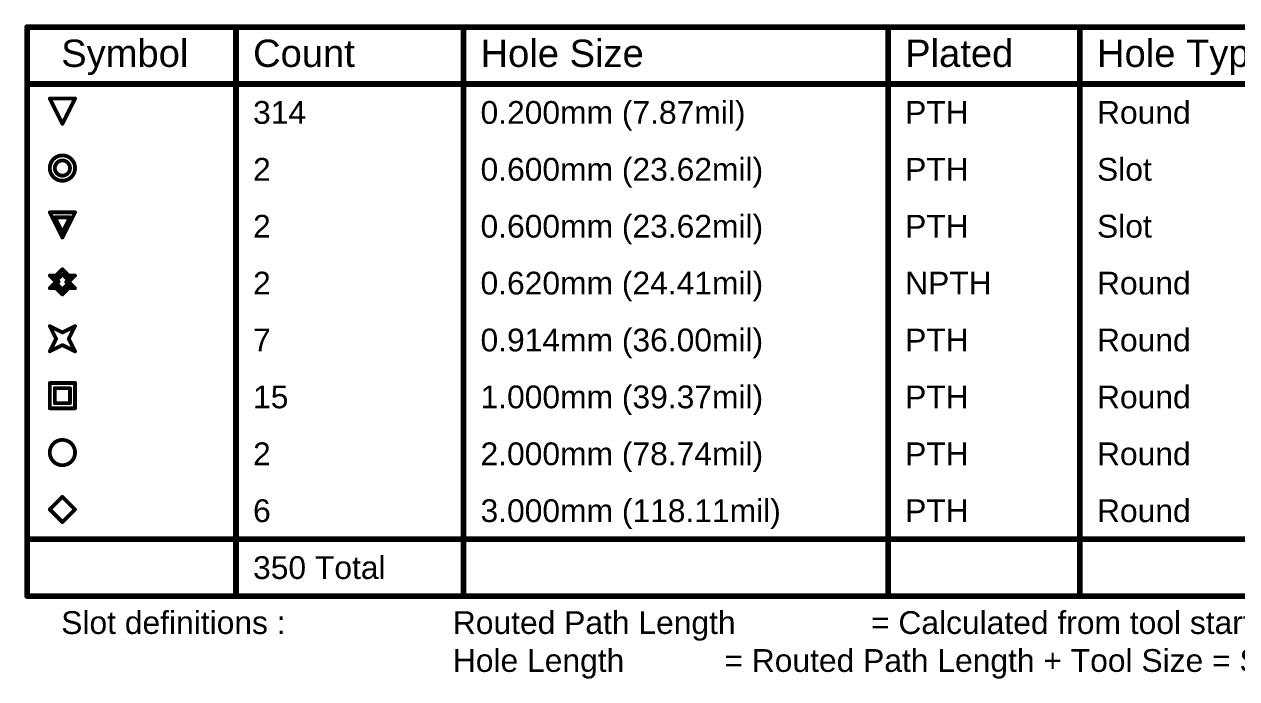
# Model space of a CAD drawing. Header units: inches. Extents: x -5 to 234, y -4 to 104.
# Drawn here: x -5 to 76.3, y 60.1 to 103.9 of the extents above; entities that cross this region are included whole.
import ezdxf

# ---------------------------------------------------------------- set-up
doc = ezdxf.new("R2010")
doc.units = ezdxf.units.IN
doc.layers.add('Drill Drawing', color=1, linetype='Continuous')
doc.styles.add('Arial', font='', dxfattribs={"height": 0.2})
doc.styles.get('Arial').set_extended_font_data('Arial')

msp = doc.modelspace()

# ---------------------------------------------------------------- linework, layer by layer
at = {"layer": 'Drill Drawing'}
for points in [[(-4.762, 103.707, 0.381, 0.381, 0), (185.228, 103.707, 0.381, 0.381, 0)], [(-4.762, 65.607, 0.381, 0.381, 0), (-4.762, 103.707, 0.381, 0.381, 0)], [(9.23, 65.607, 0.381, 0.381, 0), (9.23, 103.707, 0.381, 0.381, 0)], [(24.466, 65.607, 0.381, 0.381, 0), (24.466, 103.707, 0.381, 0.381, 0)], [(52.905, 65.607, 0.381, 0.381, 0), (52.905, 103.707, 0.381, 0.381, 0)], [(65.755, 65.607, 0.381, 0.381, 0), (65.755, 103.707, 0.381, 0.381, 0)], [(-4.762, 99.897, 0.381, 0.381, 0), (185.228, 99.897, 0.381, 0.381, 0)], [(-3.244, 98.923, 0.254, 0.254, 0), (-1.55, 98.923, 0.254, 0.254, 0)], [(-3.244, 98.923, 0.254, 0.254, 0), (-2.397, 97.23, 0.254, 0.254, 0)], [(-2.397, 97.23, 0.254, 0.254, 0), (-1.55, 98.923, 0.254, 0.254, 0)], [(-3.244, 91.303, 0.254, 0.254, 0), (-1.55, 91.303, 0.254, 0.254, 0)], [(-3.244, 91.303, 0.254, 0.254, 0), (-2.397, 89.61, 0.254, 0.254, 0)], [(-2.905, 90.964, 0.254, 0.254, 0), (-1.889, 90.964, 0.254, 0.254, 0)], [(-2.905, 90.964, 0.254, 0.254, 0), (-2.397, 89.948, 0.254, 0.254, 0)], [(-2.397, 89.61, 0.254, 0.254, 0), (-1.55, 91.303, 0.254, 0.254, 0)], [(-2.397, 89.948, 0.254, 0.254, 0), (-1.889, 90.964, 0.254, 0.254, 0)], [(-3.244, 87.07, 0.254, 0.254, 0), (-2.82, 86.646, 0.254, 0.254, 0)], [(-3.244, 87.07, 0.254, 0.254, 0), (-2.82, 87.07, 0.254, 0.254, 0)], [(-2.905, 86.9, 0.254, 0.254, 0), (-2.651, 86.646, 0.254, 0.254, 0)], [(-2.905, 86.9, 0.254, 0.254, 0), (-2.651, 86.9, 0.254, 0.254, 0)], [(-2.82, 87.07, 0.254, 0.254, 0), (-2.397, 87.493, 0.254, 0.254, 0)], [(-2.651, 86.9, 0.254, 0.254, 0), (-2.397, 87.154, 0.254, 0.254, 0)], [(-2.397, 87.493, 0.254, 0.254, 0), (-1.974, 87.07, 0.254, 0.254, 0)], [(-2.397, 87.154, 0.254, 0.254, 0), (-2.143, 86.9, 0.254, 0.254, 0)], [(-2.143, 86.9, 0.254, 0.254, 0), (-1.889, 86.9, 0.254, 0.254, 0)], [(-2.143, 86.646, 0.254, 0.254, 0), (-1.889, 86.9, 0.254, 0.254, 0)], [(-1.974, 87.07, 0.254, 0.254, 0), (-1.55, 87.07, 0.254, 0.254, 0)], [(-1.974, 86.646, 0.254, 0.254, 0), (-1.55, 87.07, 0.254, 0.254, 0)], [(-3.244, 86.223, 0.254, 0.254, 0), (-2.82, 86.646, 0.254, 0.254, 0)], [(-3.244, 86.223, 0.254, 0.254, 0), (-2.82, 86.223, 0.254, 0.254, 0)], [(-2.905, 86.392, 0.254, 0.254, 0), (-2.651, 86.646, 0.254, 0.254, 0)], [(-2.905, 86.392, 0.254, 0.254, 0), (-2.651, 86.392, 0.254, 0.254, 0)], [(-2.82, 86.223, 0.254, 0.254, 0), (-2.397, 85.8, 0.254, 0.254, 0)], [(-2.651, 86.392, 0.254, 0.254, 0), (-2.397, 86.138, 0.254, 0.254, 0)], [(-2.397, 86.138, 0.254, 0.254, 0), (-2.143, 86.392, 0.254, 0.254, 0)], [(-2.397, 85.8, 0.254, 0.254, 0), (-1.974, 86.223, 0.254, 0.254, 0)], [(-2.143, 86.646, 0.254, 0.254, 0), (-1.889, 86.392, 0.254, 0.254, 0)], [(-2.143, 86.392, 0.254, 0.254, 0), (-1.889, 86.392, 0.254, 0.254, 0)], [(-1.974, 86.646, 0.254, 0.254, 0), (-1.55, 86.223, 0.254, 0.254, 0)], [(-1.974, 86.223, 0.254, 0.254, 0), (-1.55, 86.223, 0.254, 0.254, 0)], [(-3.244, 83.683, 0.254, 0.254, 0), (-2.397, 83.26, 0.254, 0.254, 0)], [(-3.244, 83.683, 0.254, 0.254, 0), (-2.82, 82.836, 0.254, 0.254, 0)], [(-2.397, 83.26, 0.254, 0.254, 0), (-1.55, 83.683, 0.254, 0.254, 0)], [(-1.974, 82.836, 0.254, 0.254, 0), (-1.55, 83.683, 0.254, 0.254, 0)], [(-3.244, 81.99, 0.254, 0.254, 0), (-2.82, 82.836, 0.254, 0.254, 0)], [(-1.974, 82.836, 0.254, 0.254, 0), (-1.55, 81.99, 0.254, 0.254, 0)], [(-3.244, 81.99, 0.254, 0.254, 0), (-2.397, 82.413, 0.254, 0.254, 0)], [(-2.397, 82.413, 0.254, 0.254, 0), (-1.55, 81.99, 0.254, 0.254, 0)], [(-3.244, 79.873, 0.254, 0.254, 0), (-1.55, 79.873, 0.254, 0.254, 0)], [(-3.244, 78.18, 0.254, 0.254, 0), (-3.244, 79.873, 0.254, 0.254, 0)], [(-2.905, 79.534, 0.254, 0.254, 0), (-1.889, 79.534, 0.254, 0.254, 0)], [(-2.905, 78.518, 0.254, 0.254, 0), (-2.905, 79.534, 0.254, 0.254, 0)], [(-1.889, 78.518, 0.254, 0.254, 0), (-1.889, 79.534, 0.254, 0.254, 0)], [(-1.55, 78.18, 0.254, 0.254, 0), (-1.55, 79.873, 0.254, 0.254, 0)], [(-3.244, 78.18, 0.254, 0.254, 0), (-1.55, 78.18, 0.254, 0.254, 0)], [(-2.905, 78.518, 0.254, 0.254, 0), (-1.889, 78.518, 0.254, 0.254, 0)], [(-3.244, 71.406, 0.254, 0.254, 0), (-2.397, 72.253, 0.254, 0.254, 0)], [(-2.397, 72.253, 0.254, 0.254, 0), (-1.55, 71.406, 0.254, 0.254, 0)], [(-3.244, 71.406, 0.254, 0.254, 0), (-2.397, 70.56, 0.254, 0.254, 0)], [(-2.397, 70.56, 0.254, 0.254, 0), (-1.55, 71.406, 0.254, 0.254, 0)], [(-4.762, 69.417, 0.381, 0.381, 0), (185.228, 69.417, 0.381, 0.381, 0)], [(-4.762, 65.607, 0.381, 0.381, 0), (185.228, 65.607, 0.381, 0.381, 0)]]:
    msp.add_lwpolyline(points, format="xyseb", dxfattribs=at)
for points in [[(-4.858, 103.707, 0.191, 0.191, 1), (-4.667, 103.707, 0.191, 0.191, 1)], [(-4.858, 103.707, 0.191, 0.191, 1), (-4.667, 103.707, 0.191, 0.191, 1)], [(9.134, 103.707, 0.191, 0.191, 1), (9.325, 103.707, 0.191, 0.191, 1)], [(24.37, 103.707, 0.191, 0.191, 1), (24.561, 103.707, 0.191, 0.191, 1)], [(52.81, 103.707, 0.191, 0.191, 1), (53.001, 103.707, 0.191, 0.191, 1)], [(65.659, 103.707, 0.191, 0.191, 1), (65.85, 103.707, 0.191, 0.191, 1)], [(-4.858, 99.897, 0.191, 0.191, 1), (-4.667, 99.897, 0.191, 0.191, 1)], [(-3.307, 98.923, 0.127, 0.127, 1), (-3.18, 98.923, 0.127, 0.127, 1)], [(-3.307, 98.923, 0.127, 0.127, 1), (-3.18, 98.923, 0.127, 0.127, 1)], [(-1.614, 98.923, 0.127, 0.127, 1), (-1.487, 98.923, 0.127, 0.127, 1)], [(-1.614, 98.923, 0.127, 0.127, 1), (-1.487, 98.923, 0.127, 0.127, 1)], [(-2.461, 97.23, 0.127, 0.127, 1), (-2.334, 97.23, 0.127, 0.127, 1)], [(-2.461, 97.23, 0.127, 0.127, 1), (-2.334, 97.23, 0.127, 0.127, 1)], [(-1.55, 94.266, 0.254, 0.254, 1), (-3.244, 94.266, 0.254, 0.254, 1)], [(-3.307, 94.266, 0.127, 0.127, 1), (-3.18, 94.266, 0.127, 0.127, 1)], [(-1.889, 94.266, 0.254, 0.254, 1), (-2.905, 94.266, 0.254, 0.254, 1)], [(-2.969, 94.266, 0.127, 0.127, 1), (-2.842, 94.266, 0.127, 0.127, 1)], [(-1.953, 94.266, 0.127, 0.127, 1), (-1.826, 94.266, 0.127, 0.127, 1)], [(-1.614, 94.266, 0.127, 0.127, 1), (-1.487, 94.266, 0.127, 0.127, 1)], [(-3.307, 91.303, 0.127, 0.127, 1), (-3.18, 91.303, 0.127, 0.127, 1)], [(-3.307, 91.303, 0.127, 0.127, 1), (-3.18, 91.303, 0.127, 0.127, 1)], [(-2.969, 90.964, 0.127, 0.127, 1), (-2.842, 90.964, 0.127, 0.127, 1)], [(-2.969, 90.964, 0.127, 0.127, 1), (-2.842, 90.964, 0.127, 0.127, 1)], [(-1.953, 90.964, 0.127, 0.127, 1), (-1.826, 90.964, 0.127, 0.127, 1)], [(-1.953, 90.964, 0.127, 0.127, 1), (-1.826, 90.964, 0.127, 0.127, 1)], [(-1.614, 91.303, 0.127, 0.127, 1), (-1.487, 91.303, 0.127, 0.127, 1)], [(-1.614, 91.303, 0.127, 0.127, 1), (-1.487, 91.303, 0.127, 0.127, 1)], [(-2.461, 89.948, 0.127, 0.127, 1), (-2.334, 89.948, 0.127, 0.127, 1)], [(-2.461, 89.948, 0.127, 0.127, 1), (-2.334, 89.948, 0.127, 0.127, 1)], [(-2.461, 89.61, 0.127, 0.127, 1), (-2.334, 89.61, 0.127, 0.127, 1)], [(-2.461, 89.61, 0.127, 0.127, 1), (-2.334, 89.61, 0.127, 0.127, 1)], [(-3.307, 87.07, 0.127, 0.127, 1), (-3.18, 87.07, 0.127, 0.127, 1)], [(-3.307, 87.07, 0.127, 0.127, 1), (-3.18, 87.07, 0.127, 0.127, 1)], [(-2.969, 86.9, 0.127, 0.127, 1), (-2.842, 86.9, 0.127, 0.127, 1)], [(-2.969, 86.9, 0.127, 0.127, 1), (-2.842, 86.9, 0.127, 0.127, 1)], [(-2.884, 87.07, 0.127, 0.127, 1), (-2.757, 87.07, 0.127, 0.127, 1)], [(-2.884, 87.07, 0.127, 0.127, 1), (-2.757, 87.07, 0.127, 0.127, 1)], [(-2.715, 86.9, 0.127, 0.127, 1), (-2.588, 86.9, 0.127, 0.127, 1)], [(-2.715, 86.9, 0.127, 0.127, 1), (-2.588, 86.9, 0.127, 0.127, 1)], [(-2.461, 87.493, 0.127, 0.127, 1), (-2.334, 87.493, 0.127, 0.127, 1)], [(-2.461, 87.493, 0.127, 0.127, 1), (-2.334, 87.493, 0.127, 0.127, 1)], [(-2.461, 87.154, 0.127, 0.127, 1), (-2.334, 87.154, 0.127, 0.127, 1)], [(-2.461, 87.154, 0.127, 0.127, 1), (-2.334, 87.154, 0.127, 0.127, 1)], [(-2.207, 86.9, 0.127, 0.127, 1), (-2.08, 86.9, 0.127, 0.127, 1)], [(-2.207, 86.9, 0.127, 0.127, 1), (-2.08, 86.9, 0.127, 0.127, 1)], [(-2.037, 87.07, 0.127, 0.127, 1), (-1.91, 87.07, 0.127, 0.127, 1)], [(-2.037, 87.07, 0.127, 0.127, 1), (-1.91, 87.07, 0.127, 0.127, 1)], [(-1.953, 86.9, 0.127, 0.127, 1), (-1.826, 86.9, 0.127, 0.127, 1)], [(-1.953, 86.9, 0.127, 0.127, 1), (-1.826, 86.9, 0.127, 0.127, 1)], [(-1.614, 87.07, 0.127, 0.127, 1), (-1.487, 87.07, 0.127, 0.127, 1)], [(-1.614, 87.07, 0.127, 0.127, 1), (-1.487, 87.07, 0.127, 0.127, 1)], [(-3.307, 86.223, 0.127, 0.127, 1), (-3.18, 86.223, 0.127, 0.127, 1)], [(-3.307, 86.223, 0.127, 0.127, 1), (-3.18, 86.223, 0.127, 0.127, 1)], [(-2.969, 86.392, 0.127, 0.127, 1), (-2.842, 86.392, 0.127, 0.127, 1)], [(-2.969, 86.392, 0.127, 0.127, 1), (-2.842, 86.392, 0.127, 0.127, 1)], [(-2.884, 86.646, 0.127, 0.127, 1), (-2.757, 86.646, 0.127, 0.127, 1)], [(-2.884, 86.646, 0.127, 0.127, 1), (-2.757, 86.646, 0.127, 0.127, 1)], [(-2.884, 86.223, 0.127, 0.127, 1), (-2.757, 86.223, 0.127, 0.127, 1)], [(-2.884, 86.223, 0.127, 0.127, 1), (-2.757, 86.223, 0.127, 0.127, 1)], [(-2.715, 86.646, 0.127, 0.127, 1), (-2.588, 86.646, 0.127, 0.127, 1)], [(-2.715, 86.646, 0.127, 0.127, 1), (-2.588, 86.646, 0.127, 0.127, 1)], [(-2.715, 86.392, 0.127, 0.127, 1), (-2.588, 86.392, 0.127, 0.127, 1)], [(-2.715, 86.392, 0.127, 0.127, 1), (-2.588, 86.392, 0.127, 0.127, 1)], [(-2.461, 86.138, 0.127, 0.127, 1), (-2.334, 86.138, 0.127, 0.127, 1)], [(-2.461, 86.138, 0.127, 0.127, 1), (-2.334, 86.138, 0.127, 0.127, 1)], [(-2.207, 86.646, 0.127, 0.127, 1), (-2.08, 86.646, 0.127, 0.127, 1)], [(-2.207, 86.646, 0.127, 0.127, 1), (-2.08, 86.646, 0.127, 0.127, 1)], [(-2.207, 86.392, 0.127, 0.127, 1), (-2.08, 86.392, 0.127, 0.127, 1)], [(-2.207, 86.392, 0.127, 0.127, 1), (-2.08, 86.392, 0.127, 0.127, 1)], [(-2.037, 86.646, 0.127, 0.127, 1), (-1.91, 86.646, 0.127, 0.127, 1)], [(-2.037, 86.646, 0.127, 0.127, 1), (-1.91, 86.646, 0.127, 0.127, 1)], [(-2.037, 86.223, 0.127, 0.127, 1), (-1.91, 86.223, 0.127, 0.127, 1)], [(-2.037, 86.223, 0.127, 0.127, 1), (-1.91, 86.223, 0.127, 0.127, 1)], [(-1.953, 86.392, 0.127, 0.127, 1), (-1.826, 86.392, 0.127, 0.127, 1)], [(-1.953, 86.392, 0.127, 0.127, 1), (-1.826, 86.392, 0.127, 0.127, 1)], [(-1.614, 86.223, 0.127, 0.127, 1), (-1.487, 86.223, 0.127, 0.127, 1)], [(-1.614, 86.223, 0.127, 0.127, 1), (-1.487, 86.223, 0.127, 0.127, 1)], [(-2.461, 85.8, 0.127, 0.127, 1), (-2.334, 85.8, 0.127, 0.127, 1)], [(-2.461, 85.8, 0.127, 0.127, 1), (-2.334, 85.8, 0.127, 0.127, 1)], [(-3.307, 83.683, 0.127, 0.127, 1), (-3.18, 83.683, 0.127, 0.127, 1)], [(-3.307, 83.683, 0.127, 0.127, 1), (-3.18, 83.683, 0.127, 0.127, 1)], [(-1.614, 83.683, 0.127, 0.127, 1), (-1.487, 83.683, 0.127, 0.127, 1)], [(-1.614, 83.683, 0.127, 0.127, 1), (-1.487, 83.683, 0.127, 0.127, 1)], [(-2.884, 82.836, 0.127, 0.127, 1), (-2.757, 82.836, 0.127, 0.127, 1)], [(-2.884, 82.836, 0.127, 0.127, 1), (-2.757, 82.836, 0.127, 0.127, 1)], [(-2.461, 83.26, 0.127, 0.127, 1), (-2.334, 83.26, 0.127, 0.127, 1)], [(-2.461, 83.26, 0.127, 0.127, 1), (-2.334, 83.26, 0.127, 0.127, 1)], [(-2.037, 82.836, 0.127, 0.127, 1), (-1.91, 82.836, 0.127, 0.127, 1)], [(-2.037, 82.836, 0.127, 0.127, 1), (-1.91, 82.836, 0.127, 0.127, 1)], [(-3.307, 81.99, 0.127, 0.127, 1), (-3.18, 81.99, 0.127, 0.127, 1)], [(-3.307, 81.99, 0.127, 0.127, 1), (-3.18, 81.99, 0.127, 0.127, 1)], [(-2.461, 82.413, 0.127, 0.127, 1), (-2.334, 82.413, 0.127, 0.127, 1)], [(-2.461, 82.413, 0.127, 0.127, 1), (-2.334, 82.413, 0.127, 0.127, 1)], [(-1.614, 81.99, 0.127, 0.127, 1), (-1.487, 81.99, 0.127, 0.127, 1)], [(-1.614, 81.99, 0.127, 0.127, 1), (-1.487, 81.99, 0.127, 0.127, 1)], [(-3.307, 79.873, 0.127, 0.127, 1), (-3.18, 79.873, 0.127, 0.127, 1)], [(-3.307, 79.873, 0.127, 0.127, 1), (-3.18, 79.873, 0.127, 0.127, 1)], [(-2.969, 79.534, 0.127, 0.127, 1), (-2.842, 79.534, 0.127, 0.127, 1)], [(-2.969, 79.534, 0.127, 0.127, 1), (-2.842, 79.534, 0.127, 0.127, 1)], [(-1.953, 79.534, 0.127, 0.127, 1), (-1.826, 79.534, 0.127, 0.127, 1)], [(-1.953, 79.534, 0.127, 0.127, 1), (-1.826, 79.534, 0.127, 0.127, 1)], [(-1.614, 79.873, 0.127, 0.127, 1), (-1.487, 79.873, 0.127, 0.127, 1)], [(-1.614, 79.873, 0.127, 0.127, 1), (-1.487, 79.873, 0.127, 0.127, 1)], [(-3.307, 78.18, 0.127, 0.127, 1), (-3.18, 78.18, 0.127, 0.127, 1)], [(-3.307, 78.18, 0.127, 0.127, 1), (-3.18, 78.18, 0.127, 0.127, 1)], [(-2.969, 78.518, 0.127, 0.127, 1), (-2.842, 78.518, 0.127, 0.127, 1)], [(-2.969, 78.518, 0.127, 0.127, 1), (-2.842, 78.518, 0.127, 0.127, 1)], [(-1.953, 78.518, 0.127, 0.127, 1), (-1.826, 78.518, 0.127, 0.127, 1)], [(-1.953, 78.518, 0.127, 0.127, 1), (-1.826, 78.518, 0.127, 0.127, 1)], [(-1.614, 78.18, 0.127, 0.127, 1), (-1.487, 78.18, 0.127, 0.127, 1)], [(-1.614, 78.18, 0.127, 0.127, 1), (-1.487, 78.18, 0.127, 0.127, 1)], [(-1.55, 75.216, 0.254, 0.254, 1), (-3.244, 75.216, 0.254, 0.254, 1)], [(-3.307, 75.216, 0.127, 0.127, 1), (-3.18, 75.216, 0.127, 0.127, 1)], [(-1.614, 75.216, 0.127, 0.127, 1), (-1.487, 75.216, 0.127, 0.127, 1)], [(-2.461, 72.253, 0.127, 0.127, 1), (-2.334, 72.253, 0.127, 0.127, 1)], [(-2.461, 72.253, 0.127, 0.127, 1), (-2.334, 72.253, 0.127, 0.127, 1)], [(-3.307, 71.406, 0.127, 0.127, 1), (-3.18, 71.406, 0.127, 0.127, 1)], [(-3.307, 71.406, 0.127, 0.127, 1), (-3.18, 71.406, 0.127, 0.127, 1)], [(-1.614, 71.406, 0.127, 0.127, 1), (-1.487, 71.406, 0.127, 0.127, 1)], [(-1.614, 71.406, 0.127, 0.127, 1), (-1.487, 71.406, 0.127, 0.127, 1)], [(-2.461, 70.56, 0.127, 0.127, 1), (-2.334, 70.56, 0.127, 0.127, 1)], [(-2.461, 70.56, 0.127, 0.127, 1), (-2.334, 70.56, 0.127, 0.127, 1)], [(-4.858, 69.417, 0.191, 0.191, 1), (-4.667, 69.417, 0.191, 0.191, 1)], [(-4.858, 65.607, 0.191, 0.191, 1), (-4.667, 65.607, 0.191, 0.191, 1)], [(-4.858, 65.607, 0.191, 0.191, 1), (-4.667, 65.607, 0.191, 0.191, 1)], [(9.134, 65.607, 0.191, 0.191, 1), (9.325, 65.607, 0.191, 0.191, 1)], [(24.37, 65.607, 0.191, 0.191, 1), (24.561, 65.607, 0.191, 0.191, 1)], [(52.81, 65.607, 0.191, 0.191, 1), (53.001, 65.607, 0.191, 0.191, 1)], [(65.659, 65.607, 0.191, 0.191, 1), (65.85, 65.607, 0.191, 0.191, 1)]]:
    msp.add_lwpolyline(points, format="xyseb", close=True, dxfattribs=at)

# ---------------------------------------------------------------- texts
at = {"layer": 'Drill Drawing', "style": 'Arial'}
for s, height, p in [('Symbol', 1.8288, (-2.477, 101.04)), ('Count', 1.8288, (10.373, 101.04)), ('Hole Size', 1.8288, (25.609, 101.04)), ('Plated', 1.8288, (54.048, 101.04)), ('Hole Type', 1.8288, (66.898, 101.04)), ('314', 1.524, (10.373, 97.23)), ('0.200mm (7.87mil)', 1.524, (25.609, 97.23)), ('PTH', 1.524, (54.048, 97.23)), ('Round', 1.524, (66.898, 97.23)), ('0.600mm (23.62mil)', 1.524, (25.609, 93.42)), ('Slot', 1.524, (66.898, 93.42)), ('2', 1.524, (10.373, 93.42)), ('PTH', 1.524, (54.048, 93.42)), ('2', 1.524, (10.373, 89.61)), ('0.600mm (23.62mil)', 1.524, (25.609, 89.61)), ('PTH', 1.524, (54.048, 89.61)), ('Slot', 1.524, (66.898, 89.61)), ('2', 1.524, (10.373, 85.8)), ('0.620mm (24.41mil)', 1.524, (25.609, 85.8)), ('NPTH', 1.524, (54.048, 85.8)), ('Round', 1.524, (66.898, 85.8)), ('7', 1.524, (10.373, 81.99)), ('0.914mm (36.00mil)', 1.524, (25.609, 81.99)), ('PTH', 1.524, (54.048, 81.99)), ('Round', 1.524, (66.898, 81.99)), ('15', 1.524, (10.373, 78.18)), ('1.000mm (39.37mil)', 1.524, (25.609, 78.18)), ('PTH', 1.524, (54.048, 78.18)), ('Round', 1.524, (66.898, 78.18)), ('2', 1.524, (10.373, 74.37)), ('2.000mm (78.74mil)', 1.524, (25.609, 74.37)), ('PTH', 1.524, (54.048, 74.37)), ('Round', 1.524, (66.898, 74.37)), ('6', 1.524, (10.373, 70.56)), ('3.000mm (118.11mil)', 1.524, (25.609, 70.56)), ('PTH', 1.524, (54.048, 70.56)), ('Round', 1.524, (66.898, 70.56)), ('350 Total', 1.524, (10.373, 66.75)), ('Slot definitions :', 1.524, (-2.477, 63.067)), ('Routed Path Length', 1.524, (23.754, 63.067)), ('= Calculated from tool start centre position to tool end centre position.', 1.524, (51.762, 63.067)), ('Hole Length', 1.524, (23.754, 60.528)), (' = Routed Path Length + Tool Size = Slot length as defined in the PCB layout', 1.524, (41.351, 60.528))]:
    msp.add_text(s, height=height, dxfattribs=at).set_placement(p)

doc.saveas('drawing.dxf')
